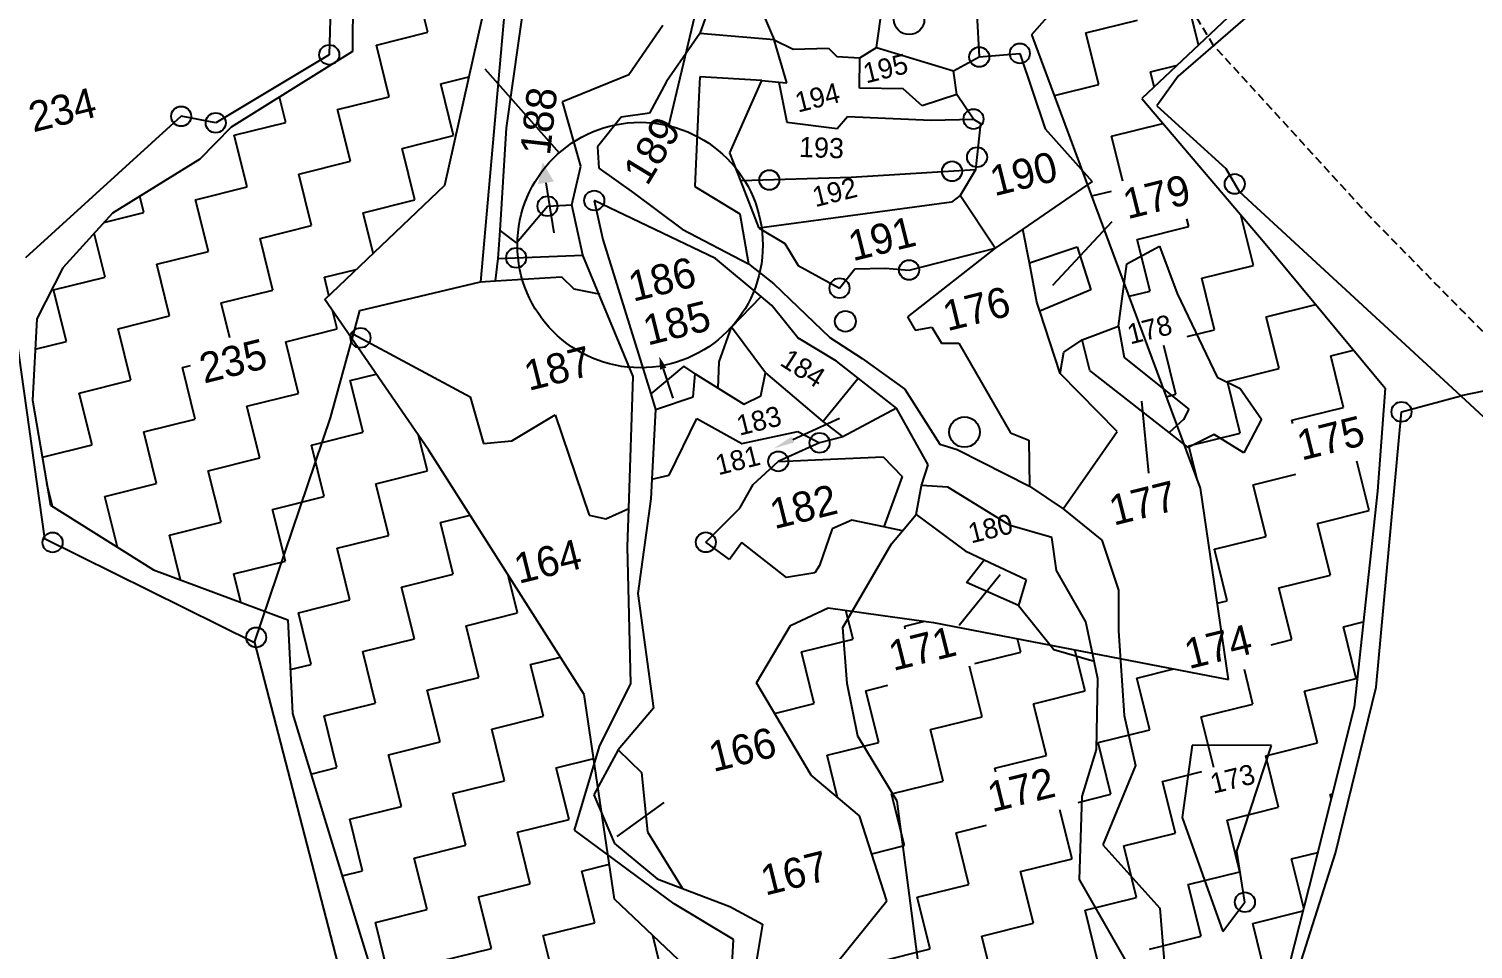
# Model space of a CAD drawing. Header units: metres. Extents: x 318731 to 322179, y 1872918 to 1876432.
# Drawn here: x 319666 to 320555, y 1874217 to 1874782 of the extents above; entities that cross this region are included whole.
import ezdxf

# ---------------------------------------------------------------- set-up
doc = ezdxf.new("R2010")
doc.units = ezdxf.units.M
doc.linetypes.add('DASHED', pattern=[0.75, 0.5, -0.25])
for name, color, linetype in [('LINE_FOOTPATH', 1, 'DASHED'), ('POLY_HATCH', 12, 'Continuous'), ('POLY_PARCEL', 6, 'Continuous'), ('POLY_WATER', 4, 'Continuous'), ('TEXT_PARCEL', 7, 'Continuous')]:
    doc.layers.add(name, color=color, linetype=linetype)
doc.styles.add('TEXT_MAP', font='')
doc.styles.get('TEXT_MAP').set_extended_font_data('Kruti Dev 050')
doc.dimstyles.get("Standard").update_dxf_attribs({"dimtxt": 0.18, "dimasz": 0.18, "dimexe": 0.18, "dimexo": 0.0625, "dimgap": 0.09, "dimtad": 0, "dimtih": 1, "dimtoh": 1, "dimdec": 4, "dimzin": 0, "dimdsep": 46, "dimtxsty": 'Standard', "dimcen": 0.09, "dimadec": 0, "dimazin": 0, "dimtfac": 1, "dimtdec": 4, "dimtofl": 0, "dimtmove": 0, "dimatfit": 3, "dimfxl": 1, "dimtolj": 1, "dimtzin": 0, "dimarcsym": 0})

msp = doc.modelspace()

# ---------------------------------------------------------------- linework, layer by layer
for p, q in [((319984.34, 1874687.77), (319989.25, 1874657.01)), ((320056.45, 1874573.43), (320062.32, 1874555.29)), ((320136.15, 1874529.81), (320164.77, 1874542.95))]:
    msp.add_line(p, q)
for points in [[(320075.77, 1874790.02), (320059.75, 1874722.87)], [(319946.75, 1874757.9), (319992.37, 1874706.1)]]:
    msp.add_lwpolyline(points)
for centre, radius in [((320207.69, 1874788.23), 9.35), ((319851.04, 1874766.47), 6.14), ((320250.82, 1874765.11), 6.14), ((320275.78, 1874767.3), 6.14), ((319759.96, 1874728.62), 6.14), ((319781.22, 1874724.64), 6.14), ((320247.27, 1874726.94), 6.14), ((320042.24, 1874649.47), 75.46), ((320249.45, 1874703.49), 6.14), ((320234.08, 1874694.82), 6.14), ((320121.72, 1874689.47), 6.14), ((320407.96, 1874687.04), 6.14), ((320014.02, 1874676.83), 6.14), ((319985.25, 1874673.39), 6.14), ((319966.02, 1874641.61), 6.14), ((320207.66, 1874634.12), 6.14), ((320164.88, 1874622.94), 6.14), ((320168.49, 1874602.57), 6.41), ((319870.29, 1874592.39), 6.14), ((320510.51, 1874546.91), 6.14), ((320241.76, 1874534.48), 9.35), ((320152.64, 1874527.84), 6.14), ((320127.19, 1874516.43), 6.14), ((319680.88, 1874466.58), 6.14), ((320082.67, 1874466.67), 6.14), ((319806.1, 1874408.22), 6.14), ((320414.2, 1874245.34), 6.14)]:
    msp.add_circle(centre, radius)
for points in [[(319989.21, 1874688.55), (319982.34, 1874700.3), (319979.47, 1874686.99)], [(320058.37, 1874574.05), (320054.06, 1874580.83), (320054.54, 1874572.82)], [(320135.34, 1874531.57), (320124.49, 1874524.46), (320136.96, 1874528.04)]]:
    msp.add_solid(points)
at = {"layer": 'LINE_FOOTPATH', "ltscale": 10}
for p, q in [((320394.9, 1874772.28), (320305.91, 1874920.77)), ((320491.55, 1874666.34), (320394.9, 1874772.28)), ((320628.85, 1874526.7), (320491.55, 1874666.34))]:
    msp.add_line(p, q, dxfattribs=at)
at = {"layer": 'POLY_HATCH'}
for p, q in [((320283.08, 1874778.97), (320427.36, 1874941.3)), ((319922.04, 1874686.24), (319961.53, 1874862.59)), ((320454.4, 1874837.34), (320350.77, 1874739.53)), ((319865.82, 1874829.71), (319865.4, 1874768.41)), ((320386.79, 1874499.9), (320283.08, 1874778.97)), ((319865.4, 1874768.41), (319790.79, 1874721.91)), ((320350.77, 1874739.53), (320426.69, 1874650.4)), ((319790.79, 1874721.91), (319771.4, 1874702.32)), ((319771.4, 1874702.32), (319717.69, 1874669.03)), ((319848.26, 1874616.03), (319922.04, 1874686.24)), ((319717.69, 1874669.03), (319687.16, 1874635.48)), ((320426.69, 1874650.4), (320500.44, 1874561.44)), ((319687.16, 1874635.48), (319671.15, 1874604.08)), ((319912.18, 1874523.54), (319848.26, 1874616.03)), ((319671.15, 1874604.08), (319668.54, 1874554.1)), ((320500.44, 1874561.44), (320495.7, 1874498.12)), ((319668.54, 1874554.1), (319679.71, 1874489.52)), ((320007.87, 1874372.98), (319912.18, 1874523.54)), ((320404.15, 1874382.27), (320386.79, 1874499.9)), ((320495.7, 1874498.12), (320481.37, 1874365.35)), ((319679.71, 1874489.52), (319743.04, 1874449.78)), ((319743.04, 1874449.78), (319825.5, 1874419.07)), ((320134.77, 1874415.58), (320157.97, 1874426.38)), ((320157.97, 1874426.38), (320190.11, 1874421.77)), ((319825.5, 1874419.07), (319828.44, 1874361.45)), ((320113.79, 1874380.29), (320134.77, 1874415.58)), ((320190.11, 1874421.77), (320222.63, 1874417.4)), ((320222.63, 1874417.4), (320404.15, 1874382.27)), ((320147.49, 1874323.37), (320113.79, 1874380.29)), ((320026.57, 1874247.24), (320007.87, 1874372.98)), ((320481.37, 1874365.35), (320453.56, 1874254.26)), ((320481.37, 1874365.35), (320481.37, 1874365.35)), ((319828.44, 1874361.45), (319851.98, 1874284.06)), ((320177.09, 1874298.56), (320147.49, 1874323.37)), ((320194.02, 1874246.24), (320177.09, 1874298.56)), ((319851.98, 1874284.06), (319878.02, 1874199.46)), ((320065.77, 1874209.86), (320026.57, 1874247.24)), ((320164.13, 1874209.18), (320194.02, 1874246.24)), ((320453.56, 1874254.26), (320424.19, 1874138.75))]:
    msp.add_line(p, q, dxfattribs=at)
at = {"layer": 'POLY_HATCH', "linetype": 'Continuous', "ltscale": 10}
for p, q in [((319911.76, 1874780.33), (319903.86, 1874812.08)), ((320385.7, 1874772.5), (320379.92, 1874795.71)), ((319880.01, 1874772.43), (319911.76, 1874780.33)), ((320316.43, 1874779.91), (320348.17, 1874787.81)), ((320324.33, 1874748.16), (320316.43, 1874779.91)), ((319887.91, 1874740.68), (319880.01, 1874772.43)), ((319919.66, 1874748.58), (319936.96, 1874752.89)), ((320356.08, 1874756.06), (320372.65, 1874760.18)), ((320358.4, 1874746.73), (320356.08, 1874756.06)), ((319927.56, 1874716.84), (319919.66, 1874748.58)), ((320297.05, 1874741.37), (320324.33, 1874748.16)), ((319824.42, 1874724.88), (319820.54, 1874740.45)), ((319856.17, 1874732.78), (319887.91, 1874740.68)), ((319864.07, 1874701.04), (319856.17, 1874732.78)), ((319792.67, 1874716.98), (319824.42, 1874724.88)), ((319800.57, 1874685.23), (319792.67, 1874716.98)), ((320332.23, 1874716.41), (320363.77, 1874724.26)), ((319895.81, 1874708.94), (319927.56, 1874716.84)), ((319903.72, 1874677.19), (319895.81, 1874708.94)), ((320339.14, 1874688.66), (320332.23, 1874716.41)), ((319832.32, 1874693.13), (319864.07, 1874701.04)), ((319840.22, 1874661.39), (319832.32, 1874693.13)), ((319768.83, 1874677.33), (319800.57, 1874685.23)), ((320319.99, 1874679.65), (320332.16, 1874682.68)), ((319737.08, 1874669.43), (319734.57, 1874679.5)), ((319776.73, 1874645.58), (319768.83, 1874677.33)), ((319871.97, 1874669.29), (319903.72, 1874677.19)), ((319712.48, 1874663.31), (319737.08, 1874669.43)), ((319878.15, 1874644.47), (319871.97, 1874669.29)), ((320379.78, 1874660.82), (320378.58, 1874665.63)), ((320419.43, 1874636.97), (320411.71, 1874667.98)), ((319713.23, 1874629.78), (319706.52, 1874656.76)), ((319808.47, 1874653.49), (319840.22, 1874661.39)), ((320348.03, 1874652.92), (320379.78, 1874660.82)), ((319816.38, 1874621.74), (319808.47, 1874653.49)), ((320355.93, 1874621.17), (320348.03, 1874652.92)), ((319744.98, 1874637.68), (319776.73, 1874645.58)), ((319752.88, 1874605.94), (319744.98, 1874637.68)), ((320387.68, 1874629.07), (320419.43, 1874636.97)), ((319681.49, 1874621.88), (319713.23, 1874629.78)), ((319848.12, 1874629.64), (319867.67, 1874634.51)), ((319850.89, 1874618.53), (319848.12, 1874629.64)), ((320395.58, 1874597.32), (320387.68, 1874629.07)), ((319689.39, 1874590.13), (319681.49, 1874621.88)), ((319784.63, 1874613.84), (319816.38, 1874621.74)), ((320342.92, 1874617.93), (320355.93, 1874621.17)), ((319789.98, 1874592.34), (319784.63, 1874613.84)), ((320427.33, 1874605.23), (320457.84, 1874612.82)), ((319721.14, 1874598.04), (319752.88, 1874605.94)), ((319856.02, 1874597.89), (319853.34, 1874608.68)), ((320435.23, 1874573.48), (320427.33, 1874605.23)), ((319729.04, 1874566.29), (319721.14, 1874598.04)), ((319824.28, 1874589.99), (319856.02, 1874597.89)), ((320378.73, 1874593.13), (320395.58, 1874597.32)), ((319670.17, 1874585.35), (319689.39, 1874590.13)), ((319832.18, 1874558.24), (319824.28, 1874589.99)), ((320371.74, 1874557.68), (320364.29, 1874587.61)), ((320466.98, 1874581.38), (320481.01, 1874584.87)), ((319760.78, 1874574.19), (319765.8, 1874575.44)), ((320474.88, 1874549.63), (320466.98, 1874581.38)), ((319697.29, 1874558.39), (319729.04, 1874566.29)), ((319768.68, 1874542.44), (319760.78, 1874574.19)), ((319863.93, 1874566.15), (319879.98, 1874570.14)), ((319871.83, 1874534.4), (319863.93, 1874566.15)), ((320403.48, 1874565.58), (320435.23, 1874573.48)), ((319705.19, 1874526.64), (319697.29, 1874558.39)), ((319800.43, 1874550.34), (319832.18, 1874558.24)), ((320365.86, 1874556.21), (320371.74, 1874557.68)), ((320411.38, 1874533.83), (320403.48, 1874565.58)), ((319808.33, 1874518.6), (319800.43, 1874550.34)), ((320443.13, 1874541.73), (320474.88, 1874549.63)), ((319736.94, 1874534.54), (319768.68, 1874542.44)), ((320443.65, 1874539.66), (320443.13, 1874541.73)), ((319744.84, 1874502.79), (319736.94, 1874534.54)), ((319840.08, 1874526.5), (319871.83, 1874534.4)), ((319911.48, 1874510.55), (319906.02, 1874532.45)), ((320379.64, 1874525.93), (320411.38, 1874533.83)), ((319674.61, 1874519.03), (319705.19, 1874526.64)), ((319847.98, 1874494.75), (319840.08, 1874526.5)), ((320384.75, 1874505.37), (320379.64, 1874525.93)), ((319776.59, 1874510.7), (319808.33, 1874518.6)), ((320490.68, 1874486.14), (320483.09, 1874516.63)), ((319784.49, 1874478.95), (319776.59, 1874510.7)), ((319879.73, 1874502.65), (319911.48, 1874510.55)), ((320419.29, 1874502.08), (320445.61, 1874508.63)), ((319680.9, 1874488.77), (319677.41, 1874502.8)), ((319713.09, 1874494.89), (319744.84, 1874502.79)), ((319720.86, 1874463.7), (319713.09, 1874494.89)), ((319887.63, 1874470.9), (319879.73, 1874502.65)), ((320427.19, 1874470.34), (320419.29, 1874502.08)), ((319816.23, 1874486.85), (319847.98, 1874494.75)), ((319824.14, 1874455.1), (319816.23, 1874486.85)), ((320458.93, 1874478.24), (320490.68, 1874486.14)), ((319752.74, 1874471.05), (319784.49, 1874478.95)), ((319919.38, 1874478.81), (319937.71, 1874483.37)), ((319927.28, 1874447.06), (319919.38, 1874478.81)), ((320466.83, 1874446.49), (320458.93, 1874478.24)), ((319759.56, 1874443.62), (319752.74, 1874471.05)), ((319855.88, 1874463), (319887.63, 1874470.9)), ((320395.44, 1874462.43), (320427.19, 1874470.34)), ((319863.78, 1874431.26), (319855.88, 1874463)), ((320403.34, 1874430.69), (320395.44, 1874462.43)), ((319792.39, 1874447.2), (319824.14, 1874455.1)), ((319796.72, 1874429.79), (319792.39, 1874447.2)), ((319895.53, 1874439.16), (319927.28, 1874447.06)), ((319966.93, 1874423.21), (319961.12, 1874446.54)), ((320435.09, 1874438.59), (320466.83, 1874446.49)), ((319903.43, 1874407.41), (319895.53, 1874439.16)), ((320442.99, 1874406.84), (320435.09, 1874438.59)), ((319832.04, 1874423.36), (319863.78, 1874431.26)), ((320173.21, 1874407.13), (320168.8, 1874424.83)), ((320397.23, 1874429.17), (320403.34, 1874430.69)), ((319839.94, 1874391.61), (319832.04, 1874423.36)), ((319935.18, 1874415.31), (319966.93, 1874423.21)), ((319943.08, 1874383.57), (319935.18, 1874415.31)), ((320204.96, 1874415.03), (320217.35, 1874418.11)), ((320205.35, 1874413.43), (320204.96, 1874415.03)), ((320474.74, 1874414.74), (320487.03, 1874417.8)), ((319871.68, 1874399.51), (319903.43, 1874407.41)), ((320141.46, 1874399.23), (320173.21, 1874407.13)), ((320276.35, 1874399.08), (320274.28, 1874407.41)), ((320430.38, 1874403.7), (320442.99, 1874406.84)), ((320482.64, 1874383), (320474.74, 1874414.74)), ((319879.59, 1874367.76), (319871.68, 1874399.51)), ((320149.36, 1874367.48), (320141.46, 1874399.23)), ((320248.12, 1874392.06), (320276.35, 1874399.08)), ((320316, 1874375.24), (320309.7, 1874400.55)), ((319827.07, 1874388.41), (319839.94, 1874391.61)), ((319974.83, 1874391.47), (319993.21, 1874396.04)), ((319982.73, 1874359.72), (319974.83, 1874391.47)), ((320252.51, 1874359.43), (320244.8, 1874390.4)), ((320347.75, 1874383.14), (320370.45, 1874388.79)), ((320419.14, 1874367.19), (320413.88, 1874388.35)), ((319911.33, 1874375.66), (319943.08, 1874383.57)), ((320355.65, 1874351.39), (320347.75, 1874383.14)), ((320450.89, 1874375.09), (320482.64, 1874383)), ((319919.23, 1874343.92), (319911.33, 1874375.66)), ((320181.11, 1874375.38), (320194.56, 1874378.73)), ((320189.01, 1874343.63), (320181.11, 1874375.38)), ((320284.25, 1874367.34), (320316, 1874375.24)), ((320458.79, 1874343.35), (320450.89, 1874375.09)), ((319847.84, 1874359.86), (319879.59, 1874367.76)), ((320124.97, 1874361.41), (320149.36, 1874367.48)), ((320292.16, 1874335.59), (320284.25, 1874367.34)), ((320387.4, 1874359.29), (320419.14, 1874367.19)), ((319855.74, 1874328.11), (319847.84, 1874359.86)), ((319950.98, 1874351.82), (319982.73, 1874359.72)), ((320220.76, 1874351.53), (320252.51, 1874359.43)), ((320395.14, 1874328.17), (320387.4, 1874359.29)), ((319887.49, 1874336.02), (319919.23, 1874343.92)), ((319958.88, 1874320.07), (319950.98, 1874351.82)), ((320228.66, 1874319.79), (320220.76, 1874351.53)), ((320323.9, 1874343.49), (320355.65, 1874351.39)), ((319895.39, 1874304.27), (319887.49, 1874336.02)), ((320157.27, 1874335.73), (320189.01, 1874343.63)), ((320163.73, 1874309.76), (320157.27, 1874335.73)), ((320260.41, 1874327.69), (320292.16, 1874335.59)), ((320331.8, 1874311.74), (320323.9, 1874343.49)), ((320427.04, 1874335.45), (320458.79, 1874343.35)), ((320434.95, 1874303.7), (320427.04, 1874335.45)), ((319839.79, 1874324.14), (319855.74, 1874328.11)), ((319990.63, 1874327.97), (320013.71, 1874333.72)), ((319998.53, 1874296.23), (319990.63, 1874327.97)), ((320260.98, 1874325.38), (320260.41, 1874327.69)), ((319927.14, 1874312.17), (319958.88, 1874320.07)), ((320196.91, 1874311.89), (320228.66, 1874319.79)), ((320363.55, 1874319.64), (320387.63, 1874325.64)), ((320371.45, 1874287.9), (320363.55, 1874319.64)), ((319935.04, 1874280.42), (319927.14, 1874312.17)), ((320204.82, 1874280.14), (320196.91, 1874311.89)), ((320311.58, 1874306.71), (320331.8, 1874311.74)), ((320466.69, 1874311.6), (320468, 1874311.92)), ((320467.3, 1874309.15), (320466.69, 1874311.6)), ((319863.64, 1874296.37), (319895.39, 1874304.27)), ((320307.96, 1874272.09), (320300.45, 1874302.24)), ((320403.2, 1874295.8), (320434.95, 1874303.7)), ((319871.54, 1874264.62), (319863.64, 1874296.37)), ((319966.78, 1874288.32), (319998.53, 1874296.23)), ((320236.56, 1874288.04), (320255.18, 1874292.67)), ((320411.1, 1874264.05), (320403.2, 1874295.8)), ((319974.68, 1874256.58), (319966.78, 1874288.32)), ((320244.46, 1874256.29), (320236.56, 1874288.04)), ((320339.7, 1874280), (320371.45, 1874287.9)), ((319903.29, 1874272.52), (319935.04, 1874280.42)), ((320184.67, 1874275.12), (320204.82, 1874280.14)), ((320347.61, 1874248.25), (320339.7, 1874280)), ((320442.85, 1874271.95), (320459, 1874275.97)), ((319858.93, 1874261.48), (319871.54, 1874264.62)), ((319911.19, 1874240.77), (319903.29, 1874272.52)), ((320006.43, 1874264.48), (320023.38, 1874268.7)), ((320014.33, 1874232.73), (320006.43, 1874264.48)), ((320276.21, 1874264.19), (320307.96, 1874272.09)), ((320284.11, 1874232.45), (320276.21, 1874264.19)), ((320379.35, 1874256.15), (320411.1, 1874264.05)), ((320450.37, 1874241.71), (320442.85, 1874271.95)), ((319942.94, 1874248.68), (319974.68, 1874256.58)), ((320212.72, 1874248.39), (320244.46, 1874256.29)), ((320387.25, 1874224.4), (320379.35, 1874256.15)), ((319950.84, 1874216.93), (319942.94, 1874248.68)), ((320220.62, 1874216.64), (320212.72, 1874248.39)), ((320315.86, 1874240.35), (320347.61, 1874248.25)), ((319879.44, 1874232.87), (319911.19, 1874240.77)), ((320323.76, 1874208.6), (320315.86, 1874240.35)), ((320419, 1874232.3), (320449.94, 1874240)), ((319887.34, 1874201.13), (319879.44, 1874232.87)), ((319982.59, 1874224.83), (320014.33, 1874232.73)), ((320252.36, 1874224.55), (320284.11, 1874232.45)), ((320426.9, 1874200.56), (320419, 1874232.3)), ((319990.49, 1874193.08), (319982.59, 1874224.83)), ((320053.98, 1874208.89), (320049.99, 1874224.91)), ((320260.27, 1874192.8), (320252.36, 1874224.55)), ((320355.51, 1874216.5), (320387.25, 1874224.4)), ((319919.09, 1874209.03), (319950.84, 1874216.93)), ((320188.87, 1874208.74), (320220.62, 1874216.64))]:
    msp.add_line(p, q, dxfattribs=at)
at = {"layer": 'POLY_PARCEL'}
for p, q in [((319853.98, 1874876.84), (319851.04, 1874766.47)), ((320110.52, 1874809.05), (320124.73, 1874775.66)), ((320438.84, 1874810.59), (320373.24, 1874753.39)), ((320187.54, 1874770.95), (320191.23, 1874797.03)), ((320249.37, 1874791.41), (320250.82, 1874765.11)), ((320124.73, 1874775.66), (320078.98, 1874779.6)), ((320132.39, 1874749.2), (320124.73, 1874775.66)), ((320124.73, 1874775.66), (320136.33, 1874769.98)), ((320136.33, 1874769.98), (320158.15, 1874770.59)), ((320158.15, 1874770.59), (320163.19, 1874765.43)), ((320177.31, 1874764.66), (320187.54, 1874770.95)), ((320187.54, 1874770.95), (320235.07, 1874756.56)), ((319851.04, 1874766.47), (319781.22, 1874724.64)), ((320163.19, 1874765.43), (320177.31, 1874764.66)), ((320177.16, 1874745.89), (320177.31, 1874764.66)), ((320235.07, 1874756.56), (320250.82, 1874765.11)), ((320250.82, 1874765.11), (320275.78, 1874767.3)), ((320275.78, 1874767.3), (320291.35, 1874720.91)), ((320078.91, 1874753.01), (320078.26, 1874740.54)), ((320117, 1874750.72), (320078.91, 1874753.01)), ((320237.07, 1874742.07), (320235.07, 1874756.56)), ((320373.24, 1874753.39), (320360.05, 1874735.11)), ((320097.51, 1874706.26), (320117, 1874750.72)), ((320117, 1874750.72), (320127.65, 1874749.67)), ((320127.65, 1874749.67), (320132.39, 1874749.2)), ((320127.65, 1874749.67), (320132.48, 1874725.13)), ((320204.03, 1874745.62), (320177.16, 1874745.89)), ((320215.75, 1874735.15), (320204.03, 1874745.62)), ((320078.26, 1874740.54), (320075.91, 1874685.37)), ((320237.07, 1874742.07), (320215.75, 1874735.15)), ((320247.27, 1874726.94), (320237.07, 1874742.07)), ((320360.05, 1874735.11), (320402.39, 1874696.59)), ((319759.96, 1874728.62), (319664.23, 1874641.55)), ((319781.22, 1874724.64), (319759.96, 1874728.62)), ((320163.5, 1874721.08), (320169.7, 1874728.51)), ((320169.7, 1874728.51), (320221.16, 1874726.33)), ((320221.16, 1874726.33), (320247.27, 1874726.94)), ((320247.27, 1874726.94), (320251.68, 1874724.29)), ((320132.48, 1874725.13), (320163.5, 1874721.08)), ((320251.68, 1874724.29), (320248.61, 1874695.7)), ((320291.35, 1874720.91), (320320.21, 1874688.55)), ((320104.24, 1874688.91), (320097.51, 1874706.26)), ((320172.04, 1874691.09), (320104.24, 1874688.91)), ((320248.61, 1874695.7), (320172.04, 1874691.09)), ((320248.61, 1874695.7), (320239.13, 1874679.96)), ((320402.39, 1874696.59), (320410.72, 1874682.31)), ((320075.91, 1874685.37), (320103.64, 1874668.72)), ((320115.49, 1874659.89), (320104.24, 1874688.91)), ((320320.21, 1874688.55), (320277.69, 1874659.32)), ((320410.72, 1874682.31), (320547.04, 1874556.8)), ((319966.24, 1874650.84), (319985.25, 1874673.39)), ((319985.25, 1874673.39), (320000.23, 1874674.12)), ((320233.7, 1874675.93), (320115.49, 1874659.89)), ((320239.13, 1874679.96), (320233.7, 1874675.93)), ((320260.61, 1874647.58), (320239.13, 1874679.96)), ((320103.64, 1874668.72), (320108.93, 1874637.88)), ((319966.24, 1874650.84), (319956.08, 1874658.47)), ((320115.49, 1874659.89), (320131.24, 1874650.43)), ((320277.69, 1874659.32), (320260.61, 1874647.58)), ((320281.7, 1874638.44), (320277.69, 1874659.32)), ((320131.24, 1874650.43), (320139.42, 1874636.94)), ((320260.61, 1874647.58), (320206.68, 1874605.34)), ((320207.66, 1874634.12), (320260.61, 1874647.58)), ((320281.7, 1874638.44), (320311.1, 1874648.38)), ((320311.1, 1874648.38), (320319.39, 1874621.84)), ((320341.61, 1874637.82), (320361.69, 1874648.83)), ((320361.69, 1874648.83), (320372.44, 1874619.6)), ((319954.99, 1874641.18), (320006.93, 1874643.22)), ((320286.31, 1874614.43), (320281.7, 1874638.44)), ((320336.45, 1874599.54), (320341.61, 1874637.82)), ((320971.51, 1874644.48), (320547.04, 1874556.8)), ((319953.38, 1874627.45), (319993.96, 1874630)), ((319993.96, 1874630), (320001.51, 1874622.53)), ((320139.42, 1874636.94), (320164.88, 1874622.94)), ((320164.88, 1874622.94), (320174.23, 1874634.9)), ((320174.23, 1874634.9), (320192.9, 1874635.27)), ((320192.9, 1874635.27), (320207.66, 1874634.12)), ((319653.76, 1874626.86), (319675.92, 1874469.04)), ((319869.9, 1874609.25), (319944.06, 1874626.86)), ((319944.06, 1874626.86), (319953.38, 1874627.45)), ((320001.51, 1874622.53), (320016.88, 1874619.4)), ((320016.88, 1874619.4), (320017.41, 1874619.29)), ((320319.39, 1874621.84), (320288.12, 1874608.86)), ((320372.44, 1874619.6), (320397.05, 1874568.15)), ((320098.5, 1874598.93), (320116.68, 1874617.9)), ((320288.12, 1874608.86), (320286.31, 1874614.43)), ((319865.91, 1874594.75), (319869.9, 1874609.25)), ((320206.68, 1874605.34), (320211.41, 1874597.13)), ((320300.62, 1874570.41), (320288.12, 1874608.86)), ((319851.72, 1874543.16), (319865.91, 1874594.75)), ((319865.91, 1874594.75), (319937.65, 1874556.15)), ((320090.9, 1874577.65), (320098.5, 1874598.93)), ((320119.4, 1874570.95), (320098.5, 1874598.93)), ((320211.41, 1874597.13), (320221.68, 1874599.02)), ((320221.68, 1874599.02), (320227.51, 1874589.07)), ((320314.2, 1874591.23), (320336.45, 1874599.54)), ((320336.45, 1874599.54), (320339.85, 1874580.28)), ((320227.51, 1874589.07), (320238.25, 1874589.07)), ((320238.25, 1874589.07), (320270.08, 1874533.99)), ((320302.91, 1874583.57), (320314.2, 1874591.23)), ((320318.92, 1874572.29), (320314.2, 1874591.23)), ((320069.07, 1874575.01), (320048.76, 1874558.07)), ((320076.13, 1874570.35), (320069.07, 1874575.01)), ((320090.19, 1874561.5), (320090.9, 1874577.65)), ((320300.62, 1874570.41), (320302.91, 1874583.57)), ((320339.85, 1874580.28), (320379.69, 1874548.58)), ((320074.85, 1874556.11), (320076.13, 1874570.35)), ((320076.13, 1874570.35), (320090.19, 1874561.5)), ((320116.48, 1874556.84), (320119.4, 1874570.95)), ((320119.4, 1874570.95), (320154.55, 1874541.04)), ((320154.55, 1874541.04), (320176.25, 1874567.66)), ((320335.64, 1874534.89), (320300.62, 1874570.41)), ((320367.58, 1874534.13), (320318.92, 1874572.29)), ((320397.05, 1874568.15), (320411.26, 1874561.29)), ((320090.19, 1874561.5), (320106, 1874551.56)), ((320411.26, 1874561.29), (320424.31, 1874542.34)), ((319937.65, 1874556.15), (319945.86, 1874527.49)), ((320051.79, 1874548.32), (320074.85, 1874556.11)), ((320106, 1874551.56), (320116.48, 1874556.84)), ((320199.83, 1874549.07), (320166.84, 1874531.49)), ((320379.69, 1874548.58), (320376.42, 1874542.21)), ((320510.51, 1874546.91), (320547.04, 1874556.8)), ((320547.04, 1874556.8), (320667, 1874444.93)), ((319805.02, 1874405.03), (319851.72, 1874543.16)), ((319963.26, 1874529.12), (319990.07, 1874544.96)), ((319990.07, 1874544.96), (320010.81, 1874483.31)), ((320060.02, 1874508), (320077.1, 1874542.76)), ((320077.1, 1874542.76), (320104.82, 1874527.42)), ((320154.55, 1874541.04), (320166.84, 1874531.49)), ((320376.42, 1874542.21), (320367.58, 1874534.13)), ((320424.31, 1874542.34), (320413.49, 1874521.61)), ((320494.95, 1874377.49), (320510.51, 1874546.91)), ((320104.82, 1874527.42), (320139.17, 1874534.86)), ((320139.17, 1874534.86), (320152.64, 1874527.84)), ((320166.84, 1874531.49), (320152.64, 1874527.84)), ((320270.08, 1874533.99), (320281.29, 1874529.4)), ((320302.52, 1874487.32), (320335.64, 1874534.89)), ((320379.33, 1874524.9), (320367.58, 1874534.13)), ((320395.37, 1874533.05), (320379.33, 1874524.9)), ((320413.49, 1874521.61), (320395.37, 1874533.05)), ((319945.86, 1874527.49), (319963.26, 1874529.12)), ((320152.64, 1874527.84), (320127.19, 1874516.43)), ((320281.29, 1874529.4), (320281.78, 1874501.2)), ((320111.74, 1874502.31), (320127.19, 1874516.43)), ((320127.19, 1874516.43), (320145.35, 1874517.1)), ((320145.35, 1874517.1), (320191.74, 1874519.33)), ((320191.74, 1874519.33), (320203.45, 1874507.16)), ((320049.47, 1874505.47), (320060.02, 1874508)), ((320203.45, 1874507.16), (320192.09, 1874476.16)), ((320103.53, 1874487.64), (320111.74, 1874502.31)), ((320211.96, 1874483.85), (320215.25, 1874501.64)), ((320021.09, 1874481.02), (320035.28, 1874487.44)), ((320082.67, 1874466.67), (320103.53, 1874487.64)), ((320010.81, 1874483.31), (320021.09, 1874481.02)), ((320172.53, 1874480.35), (320160.43, 1874474.97)), ((320192.09, 1874476.16), (320172.53, 1874480.35)), ((320203.52, 1874473.72), (320211.96, 1874483.85)), ((320211.96, 1874483.85), (320242.06, 1874461.35)), ((319675.92, 1874469.04), (319805.02, 1874405.03)), ((320160.43, 1874474.97), (320152.59, 1874452.5)), ((320203.52, 1874473.72), (320192.09, 1874476.16)), ((320196.94, 1874465.82), (320203.52, 1874473.72)), ((320097.16, 1874456.07), (320082.67, 1874466.67)), ((320104.81, 1874466.65), (320097.16, 1874456.07)), ((320132.3, 1874445.08), (320104.81, 1874466.65)), ((320167.01, 1874414.34), (320196.94, 1874465.82)), ((320242.06, 1874461.35), (320253.89, 1874455.84)), ((320152.59, 1874452.5), (320149.79, 1874447.86)), ((320242.96, 1874441.85), (320253.89, 1874455.84)), ((320253.89, 1874455.84), (320279.61, 1874443.86)), ((320149.79, 1874447.86), (320132.3, 1874445.08)), ((320274.93, 1874427.71), (320242.96, 1874441.85)), ((320279.61, 1874443.86), (320274.93, 1874427.71)), ((320274.93, 1874427.71), (320296.66, 1874400.75)), ((320169.52, 1874379.74), (320167.01, 1874414.34)), ((319805.02, 1874405.03), (319867.89, 1874162.61)), ((320296.66, 1874400.75), (320321.4, 1874393.62)), ((320176.18, 1874347.53), (320169.52, 1874379.74)), ((320470.01, 1874275.44), (320494.95, 1874377.49)), ((320200.39, 1874307.49), (320176.18, 1874347.53)), ((320028.69, 1874338.96), (320043.01, 1874325.01)), ((320381.8, 1874342.02), (320375.53, 1874297.45)), ((320430.52, 1874341.65), (320381.8, 1874342.02)), ((320409.17, 1874276.69), (320430.52, 1874341.65)), ((320043.01, 1874325.01), (320046.78, 1874288.72)), ((320215.91, 1874188.63), (320200.39, 1874307.49)), ((320375.53, 1874297.45), (320400.61, 1874227.4)), ((320046.78, 1874288.72), (320068.23, 1874253.85)), ((320414.2, 1874245.34), (320409.17, 1874276.69)), ((320433.84, 1874161.88), (320470.01, 1874275.44)), ((320400.61, 1874227.4), (320414.2, 1874245.34))]:
    msp.add_line(p, q, dxfattribs=at)
at = {"layer": 'POLY_WATER'}
for p, q in [((319960.07, 1874721.54), (319974.72, 1874825.38)), ((319959.36, 1874800.47), (319944.06, 1874626.86)), ((320085.44, 1874798.07), (320078.98, 1874779.6)), ((320035.23, 1874754.32), (320056.17, 1874784.73)), ((320078.98, 1874779.6), (320058.38, 1874750.05)), ((319994.53, 1874737.69), (320035.23, 1874754.32)), ((320058.38, 1874750.05), (320048.08, 1874730.62)), ((320005.88, 1874697.91), (319994.53, 1874737.69)), ((320030.67, 1874728.04), (320015.98, 1874709.84)), ((320048.08, 1874730.62), (320030.67, 1874728.04)), ((319956.08, 1874658.47), (319960.07, 1874721.54)), ((320015.98, 1874709.84), (320016.92, 1874696.71)), ((320000.23, 1874674.12), (320005.88, 1874697.91)), ((320016.92, 1874696.71), (320038.13, 1874681.55)), ((320038.13, 1874681.55), (320068.15, 1874659.27)), ((320006.93, 1874643.22), (320000.23, 1874674.12)), ((320088.67, 1874641.26), (320014.02, 1874676.83)), ((320014.02, 1874676.83), (320019.26, 1874652.87)), ((319954.99, 1874641.18), (319956.08, 1874658.47)), ((320068.15, 1874659.27), (320108.93, 1874637.88)), ((320019.26, 1874652.87), (320048.76, 1874558.07)), ((319953.38, 1874627.45), (319954.99, 1874641.18)), ((320016.88, 1874619.4), (320006.93, 1874643.22)), ((320116.68, 1874617.9), (320088.67, 1874641.26)), ((320108.93, 1874637.88), (320124.48, 1874625.68)), ((320038.03, 1874568.73), (320016.88, 1874619.4)), ((320124.48, 1874625.68), (320158.93, 1874592.61)), ((320123.35, 1874612.34), (320116.68, 1874617.9)), ((320139.15, 1874592.45), (320123.35, 1874612.34)), ((320158.93, 1874592.61), (320178.82, 1874579.71)), ((320162.95, 1874578.15), (320139.15, 1874592.45)), ((320176.25, 1874567.66), (320162.95, 1874578.15)), ((320178.82, 1874579.71), (320204.95, 1874560.92)), ((320035.28, 1874487.44), (320038.03, 1874568.73)), ((320199.83, 1874549.07), (320176.25, 1874567.66)), ((320048.76, 1874558.07), (320051.79, 1874548.32)), ((320204.95, 1874560.92), (320226.5, 1874527.01)), ((320051.79, 1874548.32), (320049.47, 1874505.47)), ((320219.36, 1874514.21), (320199.83, 1874549.07)), ((320226.5, 1874527.01), (320237.15, 1874523.71)), ((320237.15, 1874523.71), (320281.78, 1874501.2)), ((320215.25, 1874501.64), (320219.36, 1874514.21)), ((320049.47, 1874505.47), (320048.82, 1874493.43)), ((320231.42, 1874500.61), (320215.25, 1874501.64)), ((320269.84, 1874476.96), (320231.42, 1874500.61)), ((320281.78, 1874501.2), (320302.52, 1874487.32)), ((320034.48, 1874463.87), (320035.28, 1874487.44)), ((320048.82, 1874493.43), (320040.91, 1874435.14)), ((320302.52, 1874487.32), (320326.12, 1874467.91)), ((320295.53, 1874469.63), (320269.84, 1874476.96)), ((320298.39, 1874449.4), (320295.53, 1874469.63)), ((320036.58, 1874379.91), (320034.48, 1874463.87)), ((320326.12, 1874467.91), (320336.45, 1874437.16)), ((320316.39, 1874417.78), (320298.39, 1874449.4)), ((320040.91, 1874435.14), (320050.51, 1874364.61)), ((320336.45, 1874437.16), (320336.42, 1874412.16)), ((320321.4, 1874393.62), (320316.39, 1874417.78)), ((320336.42, 1874412.16), (320339.85, 1874360.06)), ((320323.66, 1874382.77), (320321.4, 1874393.62)), ((320017.29, 1874341.18), (320036.58, 1874379.91)), ((320322.91, 1874339.26), (320323.66, 1874382.77)), ((320050.51, 1874364.61), (320028.69, 1874338.96)), ((320339.85, 1874360.06), (320346.89, 1874329.38)), ((320001.91, 1874289.69), (320017.29, 1874341.18)), ((320028.69, 1874338.96), (320013.85, 1874311.44)), ((320314.2, 1874310.37), (320322.91, 1874339.26)), ((320346.89, 1874329.38), (320326.84, 1874280.66)), ((320013.85, 1874311.44), (320026.4, 1874281.35)), ((320312.42, 1874259.39), (320314.2, 1874310.37)), ((320063.1, 1874244.27), (320001.91, 1874289.69)), ((320026.4, 1874281.35), (320052.75, 1874259.75)), ((320326.84, 1874280.66), (320361.84, 1874241.77)), ((320052.75, 1874259.75), (320068.23, 1874253.85)), ((320350.79, 1874192.4), (320312.42, 1874259.39)), ((320068.23, 1874253.85), (320097.48, 1874242.72)), ((320099.66, 1874222.32), (320063.1, 1874244.27)), ((320097.48, 1874242.72), (320117.54, 1874231.83)), ((320361.84, 1874241.77), (320367.5, 1874171.18)), ((320117.54, 1874231.83), (320111.71, 1874197.16)), ((320095.47, 1874149.08), (320099.66, 1874222.32))]:
    msp.add_line(p, q, dxfattribs=at)

# ---------------------------------------------------------------- texts
at = {"layer": 'TEXT_PARCEL', "style": 'TEXT_MAP'}
for s, height, rotation, p in [('195', 12.365, 13.97581, (320181.23, 1874748.8)), ('234', 18.547, 13.97581, (319668.98, 1874718.71)), ('188', 18.547, 83.55691, (319986.76, 1874704.16)), ('194', 12.365, 13.97581, (320139.34, 1874730.9)), ('189', 18.547, 58.71452, (320046.62, 1874685.24)), ('193', 12.365, 358.03757, (320139.8, 1874703.67)), ('190', 18.547, 13.97581, (320260.16, 1874679.4)), ('192', 12.365, 13.97581, (320149.98, 1874672.7)), ('179', 18.547, 13.97581, (320341.98, 1874665.24)), ('191', 18.547, 13.97581, (320173.04, 1874639.43)), ('186', 18.547, 13.97581, (320037.85, 1874614.48)), ('176', 18.547, 13.97581, (320231.18, 1874596.39)), ('185', 18.547, 13.97581, (320046.85, 1874587.6)), ('178', 12.365, 13.97581, (320343.67, 1874588.31)), ('235', 18.547, 13.97581, (319774, 1874564.23)), ('187', 18.547, 13.97581, (319973.67, 1874559.73)), ('184', 12.365, 327.44142, (320127.52, 1874575.98)), ('183', 12.365, 13.97581, (320103.38, 1874532.17)), ('175', 18.547, 13.97581, (320449.04, 1874516.88)), ('181', 12.365, 13.97581, (320090.31, 1874507.86)), ('177', 18.547, 13.97581, (320333.46, 1874476.86)), ('182', 18.547, 13.97581, (320124.83, 1874474.68)), ('180', 12.365, 13.97581, (320245.78, 1874465.9)), ('164', 18.547, 13.97581, (319967.53, 1874441.03)), ('174', 18.547, 13.97581, (320379.76, 1874388.58)), ('171', 18.547, 13.97581, (320197.87, 1874387.45)), ('166', 18.547, 13.97581, (320087.23, 1874325.31)), ('172', 18.547, 13.97581, (320258.7, 1874300.59)), ('173', 12.365, 13.97581, (320394.7, 1874311.95)), ('167', 18.547, 13.97581, (320119.2, 1874249.33))]:
    msp.add_text(s, height=height, rotation=rotation, dxfattribs=at).set_placement(p)

# ---------------------------------------------------------------- leaders
for points in [[(320332.31, 1874663.68), (320295.86, 1874624.65)], [(320355.02, 1874509.27), (320350.74, 1874553.56)], [(320238.37, 1874415.8), (320263.78, 1874446.94)], [(320056.77, 1874306.62), (320027.88, 1874285.82)]]:
    msp.add_leader(points, dimstyle='Standard', override={"dimtxt": 2.5, "dimasz": 2.5, "dimexe": 1.25, "dimexo": 0.625, "dimgap": 0.625, "dimtad": 1, "dimtih": 0, "dimtoh": 0, "dimzin": 8, "dimcen": 2.5, "dimtofl": 1})

doc.saveas('drawing.dxf')
